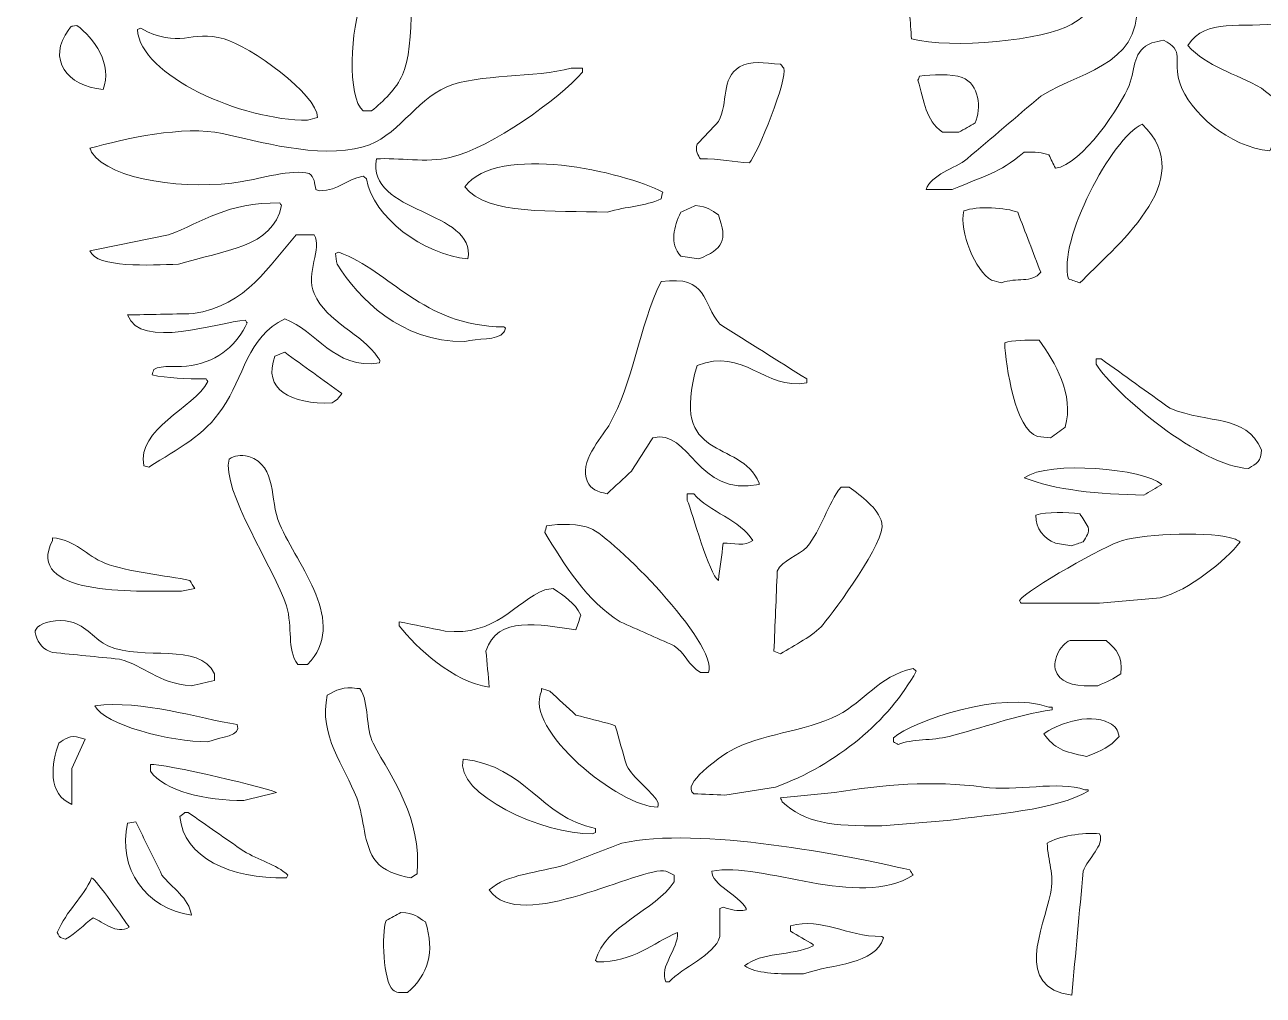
# Model space of a CAD drawing. Header units: millimetres. Extents: x -1207 to 1200, y -591 to 590.
# Drawn here: x -1207 to -395, y -585 to 51 of the extents above; entities that cross this region are included whole.
import ezdxf

# ---------------------------------------------------------------- set-up
doc = ezdxf.new("R2010")
doc.units = ezdxf.units.MM
doc.header["$MEASUREMENT"] = 0
doc.layers.add('Layer 1', color=7, linetype='Continuous')

msp = doc.modelspace()

# ---------------------------------------------------------------- linework, layer by layer
at = {"layer": 'Layer 1', "color": 250, "lineweight": 20}
for points, knots in [([(-599.0899, -56.7729), (-575.3226, -46.3464), (-570.5461, -47.3304), (-551.9162, -32.2957), (-545.2592, -32.0954), (-539.6913, -32.5022), (-535.8341, -34.0438), (-534.4045, -36.9576), (-532.9748, -39.8714), (-531.5464, -42.7852), (-514.2981, -40.8502), (-488.368, -1.5334), (-483.3002, 11.4135), (-478.5224, 23.6191), (-481.269, 34.217), (-468.2907, 39.388), (-465.7885, 39.9713), (-463.2862, 40.5537), (-460.7853, 41.137), (-446.224, 34.218), (-455.0072, 28.5794), (-450.0647, 13.1626), (-443.8941, -6.0797), (-417.6157, -28.7521), (-391.0967, -31.4212), (-390.0254, -28.7985), (-388.9529, -26.1759), (-387.8803, -23.5533), (-386.4506, -23.5533), (-385.021, -23.5533), (-383.5926, -23.5533), (-367.2813, -36.5755), (-341.5082, -53.0497), (-307.4712, -48.0305), (-298.0676, -46.6448), (-290.6446, -47.9861), (-287.1001, -41.9117), (-287.8144, -41.9117), (-288.5298, -41.9117), (-289.244, -41.9117), (-311.8197, -33.9612), (-335.1868, -32.8977), (-354.6449, -23.5533), (-368.5806, -12.4814), (-382.5213, -1.4064), (-396.457, 9.6655), (-413.9611, 19.5323), (-432.282, 23.6893), (-444.7032, 37.6399), (-432.6886, 56.4815), (-410.7333, 48.3153), (-382.5201, 52.5011), (-359.7557, 55.8785), (-318.8565, 78.3444), (-316.0479, 96.2113), (-316.7621, 96.2113), (-317.4776, 96.2113), (-318.1917, 96.2113), (-360.6814, 110.6059), (-426.2076, 71), (-443.6306, 58.6209), (-444.3461, 59.2033), (-445.0603, 59.7867), (-445.7758, 60.369), (-446.8471, 60.9513), (-447.9197, 61.5348), (-448.9922, 62.1171), (-438.7022, 129.7646), (-398.145, 132.9613), (-375.0147, 180.1347), (-370.0381, 190.2834), (-362.3642, 227.4557), (-378.2311, 232.5874), (-384.5284, 193.572), (-432.2111, 198.5685), (-445.7758, 167.896), (-453.713, 149.9475), (-449.3328, 122.13), (-472.5784, 117.1924), (-473.2939, 117.7748), (-474.0081, 118.3581), (-474.7236, 118.9405), (-481.5198, 166.435), (-498.463, 197.949), (-534.7628, 222.9714), (-542.3303, 228.1878), (-544.6932, 236.5616), (-557.2778, 237.8326), (-557.2778, 237.2493), (-557.2778, 236.6669), (-557.2778, 236.0835), (-574.7237, 202.3372), (-514.564, 131.8936), (-494.0221, 121.5631), (-493.2382, 116.5554), (-492.315, 114.4025), (-497.2384, 111.9472), (-527.1156, 102.4892), (-550.6816, 128.953), (-566.927, 135.5509), (-582.8596, 142.0218), (-606.0925, 136.8426), (-622.6774, 133.8018), (-632.4165, 132.0166), (-646.9955, 133.7109), (-653.769, 129.4311), (-640.9109, 113.2058), (-588.7353, 99.5351), (-559.4216, 95.3368), (-542.8431, 92.963), (-512.2948, 98.4117), (-502.5987, 90.9661), (-522.7342, 55.3592), (-585.8367, 73.6113), (-626.9651, 58.6209), (-626.608, 53.0845), (-626.2508, 47.547), (-625.8938, 42.0106), (-599.8269, 35.1009), (-538.6074, 40.9646), (-520.8246, 51.6276), (-507.0662, 59.8776), (-502.1352, 69.319), (-484.3728, 76.1048), (-482.5847, 75.2303), (-480.798, 74.3567), (-479.0113, 73.4822), (-471.3526, 25.5076), (-510.5789, 22.8612), (-541.1957, 4.4202), (-557.2752, -9.2733), (-573.3611, -22.9719), (-589.4406, -36.6664), (-597.4487, -43.0764), (-612.8888, -46.9029), (-616.2445, -56.7729), (-610.5272, -56.7729), (-604.8072, -56.7729), (-599.0899, -56.7729)], [0, 0, 0, 0, 0.02173913, 0.02173913, 0.02173913, 0.04347826, 0.04347826, 0.04347826, 0.06521739, 0.06521739, 0.06521739, 0.08695652, 0.08695652, 0.08695652, 0.10869565, 0.10869565, 0.10869565, 0.13043478, 0.13043478, 0.13043478, 0.15217391, 0.15217391, 0.15217391, 0.17391304, 0.17391304, 0.17391304, 0.19565217, 0.19565217, 0.19565217, 0.2173913, 0.2173913, 0.2173913, 0.23913043, 0.23913043, 0.23913043, 0.26086957, 0.26086957, 0.26086957, 0.2826087, 0.2826087, 0.2826087, 0.30434783, 0.30434783, 0.30434783, 0.32608696, 0.32608696, 0.32608696, 0.34782609, 0.34782609, 0.34782609, 0.36956522, 0.36956522, 0.36956522, 0.39130435, 0.39130435, 0.39130435, 0.41304348, 0.41304348, 0.41304348, 0.43478261, 0.43478261, 0.43478261, 0.45652174, 0.45652174, 0.45652174, 0.47826087, 0.47826087, 0.47826087, 0.5, 0.5, 0.5, 0.52173913, 0.52173913, 0.52173913, 0.54347826, 0.54347826, 0.54347826, 0.56521739, 0.56521739, 0.56521739, 0.58695652, 0.58695652, 0.58695652, 0.60869565, 0.60869565, 0.60869565, 0.63043478, 0.63043478, 0.63043478, 0.65217391, 0.65217391, 0.65217391, 0.67391304, 0.67391304, 0.67391304, 0.69565217, 0.69565217, 0.69565217, 0.7173913, 0.7173913, 0.7173913, 0.73913043, 0.73913043, 0.73913043, 0.76086957, 0.76086957, 0.76086957, 0.7826087, 0.7826087, 0.7826087, 0.80434783, 0.80434783, 0.80434783, 0.82608696, 0.82608696, 0.82608696, 0.84782609, 0.84782609, 0.84782609, 0.86956522, 0.86956522, 0.86956522, 0.89130435, 0.89130435, 0.89130435, 0.91304348, 0.91304348, 0.91304348, 0.93478261, 0.93478261, 0.93478261, 0.95652174, 0.95652174, 0.95652174, 0.97826087, 0.97826087, 0.97826087, 1, 1, 1, 1]), ([(-979.6969, -5.1958), (-971.6711, 0.9705), (-963.5097, 9.334), (-959.3258, 18.4079), (-951.6672, 35.0182), (-949.9096, 93.1499), (-966.8312, 98.834), (-973.2628, 88.0533), (-979.6969, 77.2695), (-986.1297, 66.4888), (-993.1109, 50.1862), (-995.9107, 3.1873), (-985.0572, -5.1958), (-983.2704, -5.1958), (-981.4836, -5.1958), (-979.6969, -5.1958)], [0, 0, 0, 0, 0.2, 0.2, 0.2, 0.4, 0.4, 0.4, 0.6, 0.6, 0.6, 0.8, 0.8, 0.8, 1, 1, 1, 1]), ([(-1155.5259, 8.7909), (-1148.9145, 25.2009), (-1161.751, 42.7778), (-1172.6805, 50.753), (-1177.533, 50.0024), (-1175.8704, 50.8542), (-1178.0408, 48.1304), (-1192.326, 28.7508), (-1179.4654, 10.9654), (-1155.5259, 8.7909)], [0, 0, 0, 0, 0.33333333, 0.33333333, 0.33333333, 0.66666667, 0.66666667, 0.66666667, 1, 1, 1, 1]), ([(-1021.5103, -11.3146), (-1019.3652, -10.7312), (-1017.2213, -10.1489), (-1015.0775, -9.5665), (-1014.7875, 5.6695), (-1059.4386, 37.2073), (-1076.1881, 42.0106), (-1097.9192, 48.2429), (-1105.7551, 34.9243), (-1130.8672, 49.0049), (-1131.5813, 48.7127), (-1132.2968, 48.4216), (-1133.011, 48.1304), (-1131.4864, 17.9061), (-1064.4038, -11.6574), (-1021.5103, -11.3146)], [0, 0, 0, 0, 0.2, 0.2, 0.2, 0.4, 0.4, 0.4, 0.6, 0.6, 0.6, 0.8, 0.8, 0.8, 1, 1, 1, 1]), ([(-732.0342, -39.2891), (-726.931, -33.9612), (-706.622, 16.3759), (-709.5193, 22.7786), (-710.2348, 23.6522), (-710.949, 24.5267), (-711.6645, 25.4012), (-722.794, 25.9371), (-730.916, 28.1519), (-738.467, 23.6522), (-750.9731, 16.2014), (-745.5545, 0.3571), (-752.4052, -12.1882), (-757.0501, -17.1422), (-761.6974, -22.0963), (-766.3422, -27.0504), (-767.8339, -31.1331), (-765.2899, -34.7222), (-764.1983, -36.6664), (-750.7742, -36.5446), (-742.699, -38.5776), (-732.0342, -39.2891)], [0, 0, 0, 0, 0.14285714, 0.14285714, 0.14285714, 0.28571429, 0.28571429, 0.28571429, 0.42857143, 0.42857143, 0.42857143, 0.57142857, 0.57142857, 0.57142857, 0.71428571, 0.71428571, 0.71428571, 0.85714286, 0.85714286, 0.85714286, 1, 1, 1, 1]), ([(-916.4411, -102.2312), (-910.7187, -69.9388), (-982.9526, -73.1231), (-976.4805, -36.6664), (-962.1915, -35.67), (-943.4856, -39.4636), (-928.2342, -35.7919), (-900.5377, -29.1238), (-856.9312, 2.6876), (-841.3911, 20.156), (-841.3911, 21.0295), (-841.3911, 21.9041), (-841.3911, 22.7786), (-843.8932, 22.7786), (-846.3955, 22.7786), (-848.8965, 22.7786), (-872.1737, 16.349), (-910.0387, 19.2618), (-930.3781, 10.54), (-951.3709, 1.5373), (-962.9956, -22.8356), (-985.0572, -28.7985), (-1014.8913, -36.8616), (-1054.419, -24.9792), (-1077.2607, -20.0561), (-1102.9071, -14.5289), (-1141.6814, -23.5315), (-1164.1026, -29.6731), (-1163.7455, -30.5466), (-1163.3884, -31.4212), (-1163.0313, -32.2957), (-1150.8051, -50.9236), (-1099.5666, -57.4038), (-1064.3949, -51.5277), (-1052.9616, -49.6175), (-1031.7079, -43.1693), (-1020.4377, -46.2824), (-1017.0238, -48.4828), (-1016.9706, -52.5953), (-1016.1488, -56.7729), (-1015.4346, -57.0641), (-1014.7191, -57.3553), (-1014.0049, -57.6475), (-999.9514, -57.155), (-997.201, -50.4094), (-985.0572, -48.0305), (-984.343, -48.6138), (-983.6275, -49.1962), (-982.9133, -49.7796), (-978.6344, -75.1293), (-945.8005, -99.1698), (-916.4411, -102.2312)], [0, 0, 0, 0, 0.05882353, 0.05882353, 0.05882353, 0.11764706, 0.11764706, 0.11764706, 0.17647059, 0.17647059, 0.17647059, 0.23529412, 0.23529412, 0.23529412, 0.29411765, 0.29411765, 0.29411765, 0.35294118, 0.35294118, 0.35294118, 0.41176471, 0.41176471, 0.41176471, 0.47058824, 0.47058824, 0.47058824, 0.52941176, 0.52941176, 0.52941176, 0.58823529, 0.58823529, 0.58823529, 0.64705882, 0.64705882, 0.64705882, 0.70588235, 0.70588235, 0.70588235, 0.76470588, 0.76470588, 0.76470588, 0.82352941, 0.82352941, 0.82352941, 0.88235294, 0.88235294, 0.88235294, 0.94117647, 0.94117647, 0.94117647, 1, 1, 1, 1]), ([(-594.8009, -19.1825), (-591.2287, -17.1422), (-587.6539, -15.1019), (-584.0804, -13.0627), (-580.1156, -3.4095), (-581.2426, 12.2932), (-592.6571, 16.6588), (-599.3267, 19.1235), (-612.804, 18.8674), (-620.5322, 17.5333), (-620.8906, 16.6588), (-621.2477, 15.7842), (-621.6048, 14.9107), (-617.0081, 0.4005), (-617.1385, -10.7911), (-605.5227, -19.1825), (-601.9492, -19.1825), (-598.3744, -19.1825), (-594.8009, -19.1825)], [0, 0, 0, 0, 0.16666667, 0.16666667, 0.16666667, 0.33333333, 0.33333333, 0.33333333, 0.5, 0.5, 0.5, 0.66666667, 0.66666667, 0.66666667, 0.83333333, 0.83333333, 0.83333333, 1, 1, 1, 1]), ([(-515.4643, -117.9671), (-494.7121, -96.0092), (-435.5795, -50.5478), (-474.7236, -13.9373), (-494.5057, -22.7138), (-530.3409, -90.7825), (-522.9685, -115.3444), (-520.4676, -116.219), (-517.9653, -117.0936), (-515.4643, -117.9671)], [0, 0, 0, 0, 0.33333333, 0.33333333, 0.33333333, 0.66666667, 0.66666667, 0.66666667, 1, 1, 1, 1]), ([(-825.3102, -71.6342), (-812.1597, -67.6228), (-800.4996, -67.8603), (-789.9297, -62.8927), (-789.5726, -61.4348), (-789.2142, -59.9779), (-788.8571, -58.521), (-814.3314, -44.9928), (-896.8729, -26.1614), (-918.585, -55.0248), (-903.535, -74.0586), (-860.1337, -70.1236), (-825.3102, -71.6342)], [0, 0, 0, 0, 0.25, 0.25, 0.25, 0.5, 0.5, 0.5, 0.75, 0.75, 0.75, 1, 1, 1, 1]), ([(-1106.2084, -105.7284), (-1076.5414, -96.3923), (-1044.2582, -95.0769), (-1038.6637, -67.2635), (-1039.0207, -66.6801), (-1039.3778, -66.0977), (-1039.7362, -65.5154), (-1074.4419, -65.027), (-1089.7388, -77.8666), (-1112.6412, -86.4955), (-1129.7933, -89.9926), (-1146.9505, -93.4898), (-1164.1026, -96.986), (-1159.7452, -108.3769), (-1124.9028, -106.2396), (-1106.2084, -105.7284)], [0, 0, 0, 0, 0.2, 0.2, 0.2, 0.4, 0.4, 0.4, 0.6, 0.6, 0.6, 0.8, 0.8, 0.8, 1, 1, 1, 1]), ([(-765.2709, -102.2312), (-749.2509, -95.7697), (-746.2194, -90.2198), (-752.4052, -73.3833), (-757.3933, -70.2702), (-758.8774, -67.9253), (-767.4148, -67.2635), (-770.6312, -68.7204), (-773.8476, -70.1773), (-777.064, -71.6342), (-781.4632, -81.2068), (-784.5339, -91.7696), (-777.064, -100.4832), (-773.1334, -101.0655), (-769.2016, -101.6489), (-765.2709, -102.2312)], [0, 0, 0, 0, 0.2, 0.2, 0.2, 0.4, 0.4, 0.4, 0.6, 0.6, 0.6, 0.8, 0.8, 0.8, 1, 1, 1, 1]), ([(-566.927, -117.9671), (-557.0119, -113.9609), (-546.9827, -118.4431), (-541.1957, -110.9737), (-546.1976, -97.8616), (-551.202, -84.7464), (-556.2052, -71.6342), (-563.6207, -68.6595), (-582.9116, -67.3275), (-591.5845, -70.7607), (-594.6616, -84.1227), (-584.0943, -110.2767), (-573.3598, -116.219), (-571.2147, -116.8014), (-569.0696, -117.3837), (-566.927, -117.9671)], [0, 0, 0, 0, 0.2, 0.2, 0.2, 0.4, 0.4, 0.4, 0.6, 0.6, 0.6, 0.8, 0.8, 0.8, 1, 1, 1, 1]), ([(-1125.5069, -238.6073), (-1106.1375, -226.4647), (-1089.4539, -218.1538), (-1077.2607, -200.1423), (-1063.4174, -179.693), (-1060.9089, -153.1785), (-1036.5198, -141.5708), (-1015.4992, -148.9204), (-1004.6837, -174.8483), (-974.3354, -170.4187), (-974.3607, -167.7424), (-973.3046, -169.1962), (-975.4079, -166.9226), (-985.7371, -151.0598), (-1008.9308, -143.988), (-1017.2213, -124.9604), (-1023.0679, -111.5426), (-1011.7902, -95.1181), (-1017.2213, -86.4955), (-1021.152, -86.4955), (-1025.0838, -86.4955), (-1029.0144, -86.4955), (-1046.692, -106.3821), (-1061.1394, -132.5392), (-1096.5592, -138.0736), (-1110.8532, -138.3648), (-1125.1511, -138.657), (-1139.4439, -138.9482), (-1131.1267, -162.1347), (-1079.7299, -143.5326), (-1062.2511, -142.4454), (-1061.8928, -143.0277), (-1061.5356, -143.6101), (-1061.1786, -144.1924), (-1067.4139, -157.9241), (-1079.188, -168.7915), (-1097.6317, -172.1679), (-1105.6031, -173.6269), (-1117.0847, -171.1777), (-1122.2904, -174.7894), (-1122.6475, -175.9552), (-1123.0047, -177.1219), (-1123.3618, -178.2866), (-1113.4707, -180.3114), (-1101.5673, -180.9837), (-1087.9825, -180.9093), (-1087.6241, -181.4927), (-1087.267, -182.075), (-1086.9099, -182.6574), (-1096.0577, -199.9605), (-1133.7607, -213.7253), (-1128.7233, -237.7327), (-1127.6508, -238.0239), (-1126.5781, -238.3161), (-1125.5069, -238.6073)], [0, 0, 0, 0, 0.05555556, 0.05555556, 0.05555556, 0.11111111, 0.11111111, 0.11111111, 0.16666667, 0.16666667, 0.16666667, 0.22222222, 0.22222222, 0.22222222, 0.27777778, 0.27777778, 0.27777778, 0.33333333, 0.33333333, 0.33333333, 0.38888889, 0.38888889, 0.38888889, 0.44444444, 0.44444444, 0.44444444, 0.5, 0.5, 0.5, 0.55555556, 0.55555556, 0.55555556, 0.61111111, 0.61111111, 0.61111111, 0.66666667, 0.66666667, 0.66666667, 0.72222222, 0.72222222, 0.72222222, 0.77777778, 0.77777778, 0.77777778, 0.83333333, 0.83333333, 0.83333333, 0.88888889, 0.88888889, 0.88888889, 0.94444444, 0.94444444, 0.94444444, 1, 1, 1, 1]), ([(-918.585, -156.432), (-910.2553, -153.893), (-897.4769, -155.9726), (-892.8537, -150.3122), (-892.4966, -149.4387), (-892.1395, -148.5641), (-891.7824, -147.6896), (-892.1395, -147.3984), (-892.4966, -147.1072), (-892.8537, -146.815), (-947.4175, -145.9374), (-966.4931, -110.2386), (-1001.1392, -97.8605), (-1001.8535, -98.1518), (-1002.5689, -98.4429), (-1003.2831, -98.7351), (-1002.926, -101.0655), (-1002.5689, -103.397), (-1002.2118, -105.7284), (-987.7708, -128.4349), (-960.8492, -156.4878), (-918.585, -156.432)], [0, 0, 0, 0, 0.14285714, 0.14285714, 0.14285714, 0.28571429, 0.28571429, 0.28571429, 0.42857143, 0.42857143, 0.42857143, 0.57142857, 0.57142857, 0.57142857, 0.71428571, 0.71428571, 0.71428571, 0.85714286, 0.85714286, 0.85714286, 1, 1, 1, 1]), ([(-825.3102, -256.0912), (-819.95, -251.1381), (-814.5884, -246.183), (-809.2282, -241.2289), (-804.5821, -233.9454), (-799.936, -226.6588), (-795.2899, -219.3743), (-770.7287, -213.3763), (-766.8791, -258.498), (-725.6014, -249.9714), (-725.6014, -249.6801), (-725.6014, -249.389), (-725.6014, -249.0968), (-738.5962, -219.0562), (-785.138, -236.8231), (-766.3422, -172.1679), (-735.8205, -159.6845), (-722.2089, -188.5212), (-694.5098, -183.5319), (-694.5098, -183.2408), (-694.5098, -182.9496), (-694.5098, -182.6574), (-694.5098, -182.075), (-694.5098, -181.4927), (-694.5098, -180.9093), (-713.4486, -168.9629), (-732.3938, -157.0133), (-751.3327, -145.0669), (-763.4436, -131.3921), (-758.5963, -112.726), (-789.9297, -117.0925), (-805.0177, -147.9973), (-807.468, -182.139), (-824.2377, -211.5064), (-829.0851, -219.9958), (-844.1782, -235.3992), (-838.1759, -248.2233), (-835.6395, -253.0121), (-832.2015, -254.7881), (-825.3102, -256.0912)], [0, 0, 0, 0, 0.07692308, 0.07692308, 0.07692308, 0.15384615, 0.15384615, 0.15384615, 0.23076923, 0.23076923, 0.23076923, 0.30769231, 0.30769231, 0.30769231, 0.38461538, 0.38461538, 0.38461538, 0.46153846, 0.46153846, 0.46153846, 0.53846154, 0.53846154, 0.53846154, 0.61538462, 0.61538462, 0.61538462, 0.69230769, 0.69230769, 0.69230769, 0.76923077, 0.76923077, 0.76923077, 0.84615385, 0.84615385, 0.84615385, 0.92307692, 0.92307692, 0.92307692, 1, 1, 1, 1]), ([(-534.7628, -219.3743), (-531.5464, -217.0438), (-528.33, -214.7124), (-525.1136, -212.3809), (-519.1911, -191.0539), (-531.7617, -169.8808), (-542.267, -155.5575), (-550.403, -155.3179), (-559.723, -155.321), (-564.7819, -157.3055), (-564.1006, -172.2267), (-557.7703, -214.2839), (-543.3395, -218.4997), (-540.4802, -218.7919), (-537.6209, -219.0831), (-534.7628, -219.3743)], [0, 0, 0, 0, 0.2, 0.2, 0.2, 0.4, 0.4, 0.4, 0.6, 0.6, 0.6, 0.8, 0.8, 0.8, 1, 1, 1, 1]), ([(-1005.4282, -196.6451), (-1003.5807, -195.2378), (-1002.6512, -195.0054), (-1001.1392, -193.1479), (-1000.4251, -192.2744), (-999.7096, -191.3998), (-998.9954, -190.5253), (-1011.5014, -181.4937), (-1024.0125, -172.458), (-1036.5198, -163.4254), (-1038.6637, -164.3), (-1040.8088, -165.1735), (-1042.9526, -166.048), (-1051.1735, -187.6827), (-1032.5461, -197.6363), (-1005.4282, -196.6451)], [0, 0, 0, 0, 0.2, 0.2, 0.2, 0.4, 0.4, 0.4, 0.6, 0.6, 0.6, 0.8, 0.8, 0.8, 1, 1, 1, 1]), ([(-405.035, -239.4808), (-399.7088, -236.3357), (-396.6153, -234.8323), (-396.457, -227.2422), (-407.2725, -203.6126), (-430.0989, -210.8114), (-456.4964, -200.1423), (-471.5045, -189.3616), (-486.5179, -178.5778), (-501.5261, -167.7961), (-502.5987, -167.7961), (-503.6712, -167.7961), (-504.7425, -167.7961), (-504.7425, -168.9618), (-504.7425, -170.1276), (-504.7425, -171.2933), (-492.676, -190.7287), (-435.9024, -238.6382), (-405.035, -239.4808)], [0, 0, 0, 0, 0.16666667, 0.16666667, 0.16666667, 0.33333333, 0.33333333, 0.33333333, 0.5, 0.5, 0.5, 0.66666667, 0.66666667, 0.66666667, 0.83333333, 0.83333333, 0.83333333, 1, 1, 1, 1]), ([(-1021.5103, -367.9889), (-994.6545, -340.8229), (-1028.071, -303.1282), (-1039.7362, -276.1977), (-1047.0643, -259.2776), (-1040.7898, -238.6703), (-1060.106, -231.6129), (-1066.0121, -230.2014), (-1069.0271, -231.3), (-1072.9717, -233.362), (-1078.3002, -253.4365), (-1042.9919, -305.723), (-1035.4473, -329.5239), (-1030.8949, -343.8885), (-1035.4966, -358.0766), (-1027.9419, -367.9889), (-1025.798, -367.9889), (-1023.6542, -367.9889), (-1021.5103, -367.9889)], [0, 0, 0, 0, 0.16666667, 0.16666667, 0.16666667, 0.33333333, 0.33333333, 0.33333333, 0.5, 0.5, 0.5, 0.66666667, 0.66666667, 0.66666667, 0.83333333, 0.83333333, 0.83333333, 1, 1, 1, 1]), ([(-473.6509, -256.9647), (-469.7203, -254.6343), (-465.7885, -252.3028), (-461.8578, -249.9714), (-473.3407, -239.7069), (-535.6113, -234.0362), (-551.9162, -245.6006), (-532.4468, -253.6296), (-502.876, -256.5641), (-473.6509, -256.9647)], [0, 0, 0, 0, 0.33333333, 0.33333333, 0.33333333, 0.66666667, 0.66666667, 0.66666667, 1, 1, 1, 1]), ([(-752.4052, -312.9136), (-751.3327, -304.7555), (-750.2601, -296.5954), (-749.1888, -288.4363), (-742.775, -288.5643), (-734.5694, -290.7925), (-729.8903, -286.6882), (-737.8807, -273.3531), (-758.3353, -268.0685), (-768.4861, -256.0912), (-769.9157, -256.0912), (-771.3466, -256.0912), (-772.775, -256.0912), (-772.775, -257.548), (-772.775, -259.005), (-772.775, -260.4619), (-769.3471, -268.8048), (-758.424, -308.8877), (-752.4052, -312.9136)], [0, 0, 0, 0, 0.16666667, 0.16666667, 0.16666667, 0.33333333, 0.33333333, 0.33333333, 0.5, 0.5, 0.5, 0.66666667, 0.66666667, 0.66666667, 0.83333333, 0.83333333, 0.83333333, 1, 1, 1, 1]), ([(-711.6645, -360.9955), (-702.3495, -354.9851), (-690.4108, -349.808), (-683.7879, -341.7625), (-676.2851, -332.6473), (-642.2443, -287.0806), (-645.191, -275.3232), (-647.7337, -265.1847), (-658.7772, -257.8867), (-666.6346, -251.7194), (-668.4214, -251.7194), (-670.2081, -251.7194), (-671.9948, -251.7194), (-680.9084, -262.6075), (-684.7757, -279.8322), (-694.5098, -291.0589), (-699.475, -296.7844), (-710.6932, -299.7312), (-713.8083, -306.7947), (-714.5225, -324.2766), (-715.2379, -341.7646), (-715.9522, -359.2464), (-714.5238, -359.8298), (-713.0928, -360.4122), (-711.6645, -360.9955)], [0, 0, 0, 0, 0.125, 0.125, 0.125, 0.25, 0.25, 0.25, 0.375, 0.375, 0.375, 0.5, 0.5, 0.5, 0.625, 0.625, 0.625, 0.75, 0.75, 0.75, 0.875, 0.875, 0.875, 1, 1, 1, 1]), ([(-520.8246, -290.1844), (-518.3237, -289.3108), (-515.8215, -288.4363), (-513.3205, -287.5618), (-511.4767, -284.1823), (-508.7327, -281.6257), (-510.1041, -277.9458), (-511.8895, -275.0319), (-513.6776, -272.1182), (-515.4643, -269.2043), (-524.5046, -268.3515), (-536.8852, -267.7763), (-544.4121, -270.0779), (-544.4311, -279.1879), (-539.1924, -285.6495), (-531.5464, -288.4363), (-527.9729, -289.0197), (-524.3981, -289.6021), (-520.8246, -290.1844)], [0, 0, 0, 0, 0.16666667, 0.16666667, 0.16666667, 0.33333333, 0.33333333, 0.33333333, 0.5, 0.5, 0.5, 0.66666667, 0.66666667, 0.66666667, 0.83333333, 0.83333333, 0.83333333, 1, 1, 1, 1]), ([(-758.8381, -373.2341), (-752.3483, -354.0817), (-822.0064, -284.6924), (-836.0308, -278.8203), (-843.098, -275.8611), (-856.0815, -275.6318), (-864.9785, -277.0712), (-865.3356, -278.5291), (-865.694, -279.9861), (-866.051, -281.443), (-854.3048, -301.4442), (-837.877, -327.4393), (-816.7323, -340.0144), (-804.9405, -345.2587), (-793.1448, -350.505), (-781.3517, -355.7503), (-774.1692, -360.4968), (-772.0748, -368.562), (-764.1983, -373.2341), (-762.4116, -373.2341), (-760.6249, -373.2341), (-758.8381, -373.2341)], [0, 0, 0, 0, 0.14285714, 0.14285714, 0.14285714, 0.28571429, 0.28571429, 0.28571429, 0.42857143, 0.42857143, 0.42857143, 0.57142857, 0.57142857, 0.57142857, 0.71428571, 0.71428571, 0.71428571, 0.85714286, 0.85714286, 0.85714286, 1, 1, 1, 1]), ([(-502.5987, -327.7758), (-489.3772, -326.6101), (-476.1506, -325.4444), (-462.9291, -324.2786), (-444.0624, -319.6157), (-420.4117, -300.2619), (-410.3952, -287.5618), (-411.4677, -286.9794), (-412.539, -286.3971), (-413.6117, -285.8137), (-428.7756, -280.556), (-471.8439, -282.2453), (-487.5892, -286.6882), (-498.4288, -289.7466), (-550.037, -318.896), (-555.1326, -326.0267), (-554.7755, -326.6101), (-554.4185, -327.1925), (-554.0613, -327.7758), (-536.908, -327.7758), (-519.7508, -327.7758), (-502.5987, -327.7758)], [0, 0, 0, 0, 0.14285714, 0.14285714, 0.14285714, 0.28571429, 0.28571429, 0.28571429, 0.42857143, 0.42857143, 0.42857143, 0.57142857, 0.57142857, 0.57142857, 0.71428571, 0.71428571, 0.71428571, 0.85714286, 0.85714286, 0.85714286, 1, 1, 1, 1]), ([(-1104.0646, -319.9079), (-1101.2053, -319.3246), (-1098.3459, -318.7422), (-1095.4865, -318.1588), (-1096.5592, -316.4107), (-1097.6317, -314.6626), (-1098.703, -312.9136), (-1113.7809, -309.7943), (-1139.6123, -307.3813), (-1154.4546, -301.5495), (-1166.2312, -296.9217), (-1173.453, -286.3557), (-1188.7627, -284.9391), (-1188.7627, -285.5225), (-1188.7627, -286.1048), (-1188.7627, -286.6882), (-1206.8353, -322.8145), (-1136.5187, -320.1392), (-1104.0646, -319.9079)], [0, 0, 0, 0, 0.16666667, 0.16666667, 0.16666667, 0.33333333, 0.33333333, 0.33333333, 0.5, 0.5, 0.5, 0.66666667, 0.66666667, 0.66666667, 0.83333333, 0.83333333, 0.83333333, 1, 1, 1, 1]), ([(-902.503, -382.8501), (-903.2184, -374.9833), (-903.9326, -367.1143), (-904.6468, -359.2464), (-897.2908, -335.7078), (-869.7753, -342.0888), (-845.68, -345.2597), (-844.6087, -342.0547), (-843.5362, -338.8487), (-842.4636, -335.6437), (-846.9514, -327.1006), (-852.8207, -323.6984), (-860.6896, -318.1588), (-862.4776, -318.451), (-864.2644, -318.7422), (-866.051, -319.0334), (-885.8131, -326.9653), (-898.1418, -349.7502), (-931.4507, -346.1332), (-941.457, -344.094), (-951.4646, -342.0537), (-961.471, -340.0144), (-961.471, -340.888), (-961.471, -341.7625), (-961.471, -342.6371), (-950.2325, -357.4219), (-926.3019, -379.2879), (-902.503, -382.8501)], [0, 0, 0, 0, 0.11111111, 0.11111111, 0.11111111, 0.22222222, 0.22222222, 0.22222222, 0.33333333, 0.33333333, 0.33333333, 0.44444444, 0.44444444, 0.44444444, 0.55555556, 0.55555556, 0.55555556, 0.66666667, 0.66666667, 0.66666667, 0.77777778, 0.77777778, 0.77777778, 0.88888889, 0.88888889, 0.88888889, 1, 1, 1, 1]), ([(-1097.6317, -381.9756), (-1092.6285, -380.8109), (-1087.6241, -379.6451), (-1082.6209, -378.4794), (-1082.6209, -377.0225), (-1082.6209, -375.5646), (-1082.6209, -374.1077), (-1092.6121, -352.694), (-1129.1867, -366.2893), (-1152.3095, -355.7503), (-1160.7583, -351.8999), (-1166.6707, -342.4388), (-1176.9696, -340.0144), (-1185.3372, -338.0444), (-1195.4462, -340.4213), (-1198.4119, -343.5116), (-1200.0922, -345.6686), (-1200.5494, -346.19), (-1199.4831, -348.7559), (-1198.0915, -354.3697), (-1194.5458, -358.4122), (-1188.7627, -360.121), (-1174.1115, -361.5779), (-1159.4553, -363.0348), (-1144.8053, -364.4917), (-1127.8635, -368.8769), (-1120.5809, -380.1841), (-1097.6317, -381.9756)], [0, 0, 0, 0, 0.11111111, 0.11111111, 0.11111111, 0.22222222, 0.22222222, 0.22222222, 0.33333333, 0.33333333, 0.33333333, 0.44444444, 0.44444444, 0.44444444, 0.55555556, 0.55555556, 0.55555556, 0.66666667, 0.66666667, 0.66666667, 0.77777778, 0.77777778, 0.77777778, 0.88888889, 0.88888889, 0.88888889, 1, 1, 1, 1]), ([(-503.6712, -381.9756), (-497.5538, -379.2311), (-493.5623, -377.3922), (-488.6605, -374.1077), (-487.6019, -361.835), (-490.9993, -359.1339), (-498.3098, -352.253), (-506.1709, -352.253), (-514.0347, -352.253), (-521.8972, -352.253), (-528.354, -354.6207), (-534.7932, -366.4308), (-530.4739, -374.1077), (-526.4952, -381.0339), (-516.6952, -382.4536), (-503.6712, -381.9756)], [0, 0, 0, 0, 0.2, 0.2, 0.2, 0.4, 0.4, 0.4, 0.6, 0.6, 0.6, 0.8, 0.8, 0.8, 1, 1, 1, 1]), ([(-748.1163, -453.6603), (-737.0387, -451.9122), (-725.9585, -450.1641), (-714.8795, -448.415), (-674.5706, -433.531), (-640.6373, -405.0888), (-622.6774, -372.3596), (-623.3915, -371.7772), (-624.107, -371.1939), (-624.8212, -370.6115), (-648.1466, -376.1655), (-656.142, -392.0046), (-674.1388, -401.2086), (-695.9989, -412.3878), (-725.0645, -413.3904), (-744.8999, -424.8123), (-751.377, -428.5418), (-777.2856, -446.6431), (-768.4861, -452.7868), (-761.6974, -453.0779), (-754.9062, -453.3691), (-748.1163, -453.6603)], [0, 0, 0, 0, 0.14285714, 0.14285714, 0.14285714, 0.28571429, 0.28571429, 0.28571429, 0.42857143, 0.42857143, 0.42857143, 0.57142857, 0.57142857, 0.57142857, 0.71428571, 0.71428571, 0.71428571, 0.85714286, 0.85714286, 0.85714286, 1, 1, 1, 1]), ([(-953.9656, -507.8611), (-952.5359, -506.9875), (-951.1063, -506.113), (-949.6766, -505.2384), (-946.9604, -467.7626), (-965.3497, -444.6235), (-978.6243, -419.5671), (-983.5389, -410.2918), (-981.0607, -392.8306), (-987.201, -383.7247), (-987.9165, -383.7247), (-988.6307, -383.7247), (-989.3461, -383.7247), (-997.5366, -381.8713), (-1003.273, -385.2064), (-1008.6446, -388.0954), (-1014.414, -414.4043), (-997.2859, -434.8434), (-989.3461, -455.4094), (-984.0327, -469.17), (-985.3978, -486.1407), (-976.4805, -497.3705), (-972.308, -502.6251), (-962.779, -506.4651), (-953.9656, -507.8611)], [0, 0, 0, 0, 0.125, 0.125, 0.125, 0.25, 0.25, 0.25, 0.375, 0.375, 0.375, 0.5, 0.5, 0.5, 0.625, 0.625, 0.625, 0.75, 0.75, 0.75, 0.875, 0.875, 0.875, 1, 1, 1, 1]), ([(-792.0735, -461.5282), (-791.9798, -459.1915), (-791.2643, -458.7538), (-793.1461, -456.2829), (-798.6913, -449.0015), (-807.6124, -442.8548), (-812.4446, -434.4283), (-814.9456, -425.6869), (-817.4477, -416.9433), (-819.9487, -408.2019), (-820.6642, -407.9108), (-821.3783, -407.6196), (-822.0938, -407.3284), (-829.9551, -405.2882), (-837.8188, -403.2478), (-845.68, -401.2086), (-851.3974, -395.9633), (-857.1173, -390.718), (-862.8347, -385.4728), (-864.6214, -384.8904), (-866.4082, -384.3071), (-868.1949, -383.7247), (-868.1949, -384.3071), (-868.1949, -384.8904), (-868.1949, -385.4728), (-880.582, -410.6686), (-816.4448, -461.7801), (-792.0735, -461.5282)], [0, 0, 0, 0, 0.11111111, 0.11111111, 0.11111111, 0.22222222, 0.22222222, 0.22222222, 0.33333333, 0.33333333, 0.33333333, 0.44444444, 0.44444444, 0.44444444, 0.55555556, 0.55555556, 0.55555556, 0.66666667, 0.66666667, 0.66666667, 0.77777778, 0.77777778, 0.77777778, 0.88888889, 0.88888889, 0.88888889, 1, 1, 1, 1]), ([(-634.4705, -420.4406), (-625.5189, -416.646), (-612.4216, -418.0533), (-601.2337, -415.1953), (-580.0839, -409.7941), (-558.073, -401.4234), (-533.6903, -397.7114), (-533.6903, -397.4203), (-533.6903, -397.129), (-533.6903, -396.8379), (-533.6903, -396.5457), (-533.6903, -396.2545), (-533.6903, -395.9633), (-534.4045, -395.9633), (-535.12, -395.9633), (-535.8341, -395.9633), (-566.6952, -384.7831), (-624.8224, -405.0868), (-637.6869, -416.0698), (-637.6869, -416.9444), (-637.6869, -417.819), (-637.6869, -418.6925), (-636.6143, -419.2748), (-635.5418, -419.8582), (-634.4705, -420.4406)], [0, 0, 0, 0, 0.125, 0.125, 0.125, 0.25, 0.25, 0.25, 0.375, 0.375, 0.375, 0.5, 0.5, 0.5, 0.625, 0.625, 0.625, 0.75, 0.75, 0.75, 0.875, 0.875, 0.875, 1, 1, 1, 1]), ([(-1086.9099, -418.6925), (-1078.3269, -415.3337), (-1064.5191, -415.3512), (-1067.6114, -407.3284), (-1092.7463, -403.4647), (-1130.4379, -391.0175), (-1160.8862, -395.0887), (-1155.0574, -407.4916), (-1111.0558, -418.8835), (-1086.9099, -418.6925)], [0, 0, 0, 0, 0.33333333, 0.33333333, 0.33333333, 0.66666667, 0.66666667, 0.66666667, 1, 1, 1, 1]), ([(-511.1754, -428.3085), (-500.0155, -423.9367), (-496.7281, -422.5862), (-489.733, -415.1953), (-490.7106, -410.7214), (-492.2479, -408.4849), (-496.1659, -406.4539), (-510.2573, -398.777), (-532.5013, -408.4033), (-539.0506, -413.4472), (-532.3125, -423.2346), (-526.3115, -425.0529), (-511.1754, -428.3085)], [0, 0, 0, 0, 0.25, 0.25, 0.25, 0.5, 0.5, 0.5, 0.75, 0.75, 0.75, 1, 1, 1, 1]), ([(-1175.8969, -459.7801), (-1175.8969, -451.9132), (-1175.8969, -444.0432), (-1175.8969, -436.1764), (-1173.0376, -429.7664), (-1170.1783, -423.3544), (-1167.3203, -416.9444), (-1168.3916, -416.6522), (-1169.4642, -416.361), (-1170.5355, -416.0698), (-1177.4773, -413.6774), (-1180.5835, -417.0683), (-1184.4736, -419.5671), (-1189.544, -432.6657), (-1192.0753, -452.9757), (-1175.8969, -459.7801)], [0, 0, 0, 0, 0.2, 0.2, 0.2, 0.4, 0.4, 0.4, 0.6, 0.6, 0.6, 0.8, 0.8, 0.8, 1, 1, 1, 1]), ([(-834.9594, -479.0121), (-834.244, -478.7209), (-833.5298, -478.4297), (-832.8144, -478.1386), (-832.8144, -477.264), (-832.8144, -476.3894), (-832.8144, -475.5159), (-869.8298, -468.2655), (-877.4997, -434.6709), (-919.6576, -430.0576), (-925.5028, -453.019), (-867.116, -479.4065), (-834.9594, -479.0121)], [0, 0, 0, 0, 0.25, 0.25, 0.25, 0.5, 0.5, 0.5, 0.75, 0.75, 0.75, 1, 1, 1, 1]), ([(-1063.3224, -457.1575), (-1056.1766, -455.4094), (-1049.0271, -453.6603), (-1041.8801, -451.9122), (-1042.8159, -450.066), (-1117.3392, -432.4593), (-1124.4343, -433.5537), (-1124.4343, -435.0107), (-1124.4343, -436.4686), (-1124.4343, -437.9255), (-1115.8437, -450.8859), (-1087.8292, -457.4001), (-1063.3224, -457.1575)], [0, 0, 0, 0, 0.25, 0.25, 0.25, 0.5, 0.5, 0.5, 0.75, 0.75, 0.75, 1, 1, 1, 1]), ([(-645.191, -473.7668), (-630.8982, -472.6021), (-616.6003, -471.4364), (-602.3063, -470.2707), (-572.4873, -466.1684), (-531.3185, -463.5819), (-510.1041, -451.0376), (-510.1041, -450.7465), (-510.1041, -450.4553), (-510.1041, -450.1641), (-510.8183, -450.1641), (-511.5325, -450.1641), (-512.2479, -450.1641), (-529.4937, -444.0629), (-557.8172, -451.3402), (-578.7201, -448.415), (-611.6124, -443.813), (-645.2126, -446.7382), (-676.2838, -451.9122), (-688.0757, -453.0779), (-699.8713, -454.2436), (-711.6645, -455.4094), (-711.3061, -456.2829), (-710.949, -457.1575), (-710.5918, -458.032), (-695.8876, -471.9021), (-678.2846, -474.1633), (-645.191, -473.7668)], [0, 0, 0, 0, 0.11111111, 0.11111111, 0.11111111, 0.22222222, 0.22222222, 0.22222222, 0.33333333, 0.33333333, 0.33333333, 0.44444444, 0.44444444, 0.44444444, 0.55555556, 0.55555556, 0.55555556, 0.66666667, 0.66666667, 0.66666667, 0.77777778, 0.77777778, 0.77777778, 0.88888889, 0.88888889, 0.88888889, 1, 1, 1, 1]), ([(-1035.4473, -507.8611), (-1035.0901, -507.2787), (-1034.7331, -506.6953), (-1034.376, -506.113), (-1042.1093, -498.9069), (-1053.791, -496.1965), (-1063.3224, -490.3772), (-1075.4727, -481.9279), (-1087.6254, -473.4746), (-1099.7756, -465.0254), (-1100.4898, -465.0254), (-1101.2053, -465.0254), (-1101.9194, -465.0254), (-1102.9919, -465.8989), (-1104.0646, -466.7735), (-1105.1358, -467.648), (-1102.9046, -494.6746), (-1072.1372, -508.5219), (-1035.4473, -507.8611)], [0, 0, 0, 0, 0.16666667, 0.16666667, 0.16666667, 0.33333333, 0.33333333, 0.33333333, 0.5, 0.5, 0.5, 0.66666667, 0.66666667, 0.66666667, 0.83333333, 0.83333333, 0.83333333, 1, 1, 1, 1]), ([(-1097.6317, -532.3393), (-1098.9069, -521.2726), (-1110.8557, -513.9664), (-1116.9289, -506.113), (-1122.6475, -494.4577), (-1128.3662, -482.7994), (-1134.0835, -471.1452), (-1135.8703, -471.4364), (-1137.6571, -471.7275), (-1139.4439, -472.0187), (-1146.4452, -501.5729), (-1127.2696, -528.0625), (-1097.6317, -532.3393)], [0, 0, 0, 0, 0.25, 0.25, 0.25, 0.5, 0.5, 0.5, 0.75, 0.75, 0.75, 1, 1, 1, 1]), ([(-784.5681, -576.0485), (-775.8749, -566.3706), (-755.1328, -558.7794), (-751.3327, -546.326), (-751.3327, -540.2072), (-751.3327, -534.0864), (-751.3327, -527.9676), (-750.6185, -527.6764), (-749.9031, -527.3853), (-749.1888, -527.094), (-743.9387, -528.4983), (-740.2222, -530.0998), (-734.178, -528.8421), (-734.178, -528.551), (-734.178, -528.2598), (-734.178, -527.9676), (-739.0647, -518.8545), (-756.8285, -512.5002), (-756.693, -503.4903), (-723.3892, -496.91), (-660.1777, -528.9155), (-624.8212, -506.113), (-625.5354, -504.9472), (-626.2508, -503.7815), (-626.9651, -502.6158), (-667.5602, -493.2559), (-765.5545, -473.8752), (-815.661, -485.1319), (-827.8099, -489.7938), (-839.9639, -494.4567), (-852.1129, -499.1196), (-870.4173, -504.7562), (-890.7035, -505.1269), (-902.503, -515.729), (-882.332, -545.309), (-802.3306, -499.3984), (-786.7133, -503.4903), (-784.9265, -504.3639), (-783.1397, -505.2384), (-781.3517, -506.113), (-781.3517, -507.5699), (-781.3517, -509.0268), (-781.3517, -510.4837), (-793.6741, -529.569), (-827.1654, -538.9961), (-832.8144, -562.0618), (-832.4573, -562.353), (-832.1001, -562.6442), (-831.7431, -562.9364), (-807.5794, -562.9674), (-795.5026, -550.6782), (-779.2079, -543.7034), (-778.2594, -554.5646), (-791.5518, -565.9153), (-786.7133, -576.0485), (-785.9978, -576.0485), (-785.2836, -576.0485), (-784.5681, -576.0485)], [0, 0, 0, 0, 0.05263158, 0.05263158, 0.05263158, 0.10526316, 0.10526316, 0.10526316, 0.15789474, 0.15789474, 0.15789474, 0.21052632, 0.21052632, 0.21052632, 0.26315789, 0.26315789, 0.26315789, 0.31578947, 0.31578947, 0.31578947, 0.36842105, 0.36842105, 0.36842105, 0.42105263, 0.42105263, 0.42105263, 0.47368421, 0.47368421, 0.47368421, 0.52631579, 0.52631579, 0.52631579, 0.57894737, 0.57894737, 0.57894737, 0.63157895, 0.63157895, 0.63157895, 0.68421053, 0.68421053, 0.68421053, 0.73684211, 0.73684211, 0.73684211, 0.78947368, 0.78947368, 0.78947368, 0.84210526, 0.84210526, 0.84210526, 0.89473684, 0.89473684, 0.89473684, 0.94736842, 0.94736842, 0.94736842, 1, 1, 1, 1]), ([(-520.8246, -584.791), (-518.3237, -557.6932), (-515.8215, -530.5871), (-513.3205, -503.4903), (-510.4587, -494.9554), (-499.0897, -486.5898), (-502.5987, -479.0121), (-513.4762, -477.7772), (-529.6317, -480.7374), (-536.9067, -485.1319), (-536.6597, -496.8201), (-531.9934, -505.3097), (-534.7628, -518.3516), (-539.5761, -541.0301), (-558.9189, -579.6304), (-520.8246, -584.791)], [0, 0, 0, 0, 0.2, 0.2, 0.2, 0.4, 0.4, 0.4, 0.6, 0.6, 0.6, 0.8, 0.8, 0.8, 1, 1, 1, 1]), ([(-1180.1847, -548.0741), (-1172.6109, -543.8077), (-1168.6309, -538.7318), (-1161.9588, -534.0874), (-1155.3562, -536.6233), (-1147.0126, -545.3751), (-1138.3726, -540.2062), (-1141.4547, -536.1287), (-1159.7845, -508.8678), (-1163.0313, -507.8611), (-1168.3296, -520.8296), (-1179.568, -529.091), (-1185.5462, -543.7034), (-1183.6176, -546.9135), (-1184.7358, -546.7091), (-1180.1847, -548.0741)], [0, 0, 0, 0, 0.2, 0.2, 0.2, 0.4, 0.4, 0.4, 0.6, 0.6, 0.6, 0.8, 0.8, 0.8, 1, 1, 1, 1]), ([(-956.1094, -583.0429), (-942.1421, -570.8559), (-938.1533, -556.8372), (-944.3163, -536.71), (-949.5652, -533.4214), (-951.0556, -531.028), (-960.3984, -530.5902), (-963.6148, -532.3383), (-966.8312, -534.0874), (-970.0476, -535.8355), (-973.4008, -544.9414), (-971.666, -575.4641), (-965.7587, -581.2938), (-963.4324, -583.2308), (-961.143, -583.1317), (-956.1094, -583.0429)], [0, 0, 0, 0, 0.2, 0.2, 0.2, 0.4, 0.4, 0.4, 0.6, 0.6, 0.6, 0.8, 0.8, 0.8, 1, 1, 1, 1]), ([(-696.6537, -570.8043), (-676.4535, -563.7604), (-650.1359, -565.273), (-644.1197, -547.2006), (-644.4768, -546.9083), (-644.8352, -546.6172), (-645.191, -546.326), (-669.7851, -546.2393), (-683.5145, -533.6021), (-705.2303, -539.3326), (-705.2303, -540.4974), (-705.2303, -541.6641), (-705.2303, -542.8288), (-700.2284, -545.7426), (-695.224, -548.6575), (-690.2208, -551.5713), (-690.2208, -551.8625), (-690.2208, -552.1536), (-690.2208, -552.4458), (-704.9264, -559.2802), (-724.1717, -556.2797), (-735.2507, -565.559), (-734.178, -566.1414), (-733.1067, -566.7237), (-732.0342, -567.3071), (-723.3486, -570.8982), (-708.9495, -570.9292), (-696.6537, -570.8043)], [0, 0, 0, 0, 0.11111111, 0.11111111, 0.11111111, 0.22222222, 0.22222222, 0.22222222, 0.33333333, 0.33333333, 0.33333333, 0.44444444, 0.44444444, 0.44444444, 0.55555556, 0.55555556, 0.55555556, 0.66666667, 0.66666667, 0.66666667, 0.77777778, 0.77777778, 0.77777778, 0.88888889, 0.88888889, 0.88888889, 1, 1, 1, 1])]:
    msp.add_open_spline(points, degree=3, knots=knots, dxfattribs=at)

doc.saveas('drawing.dxf')
